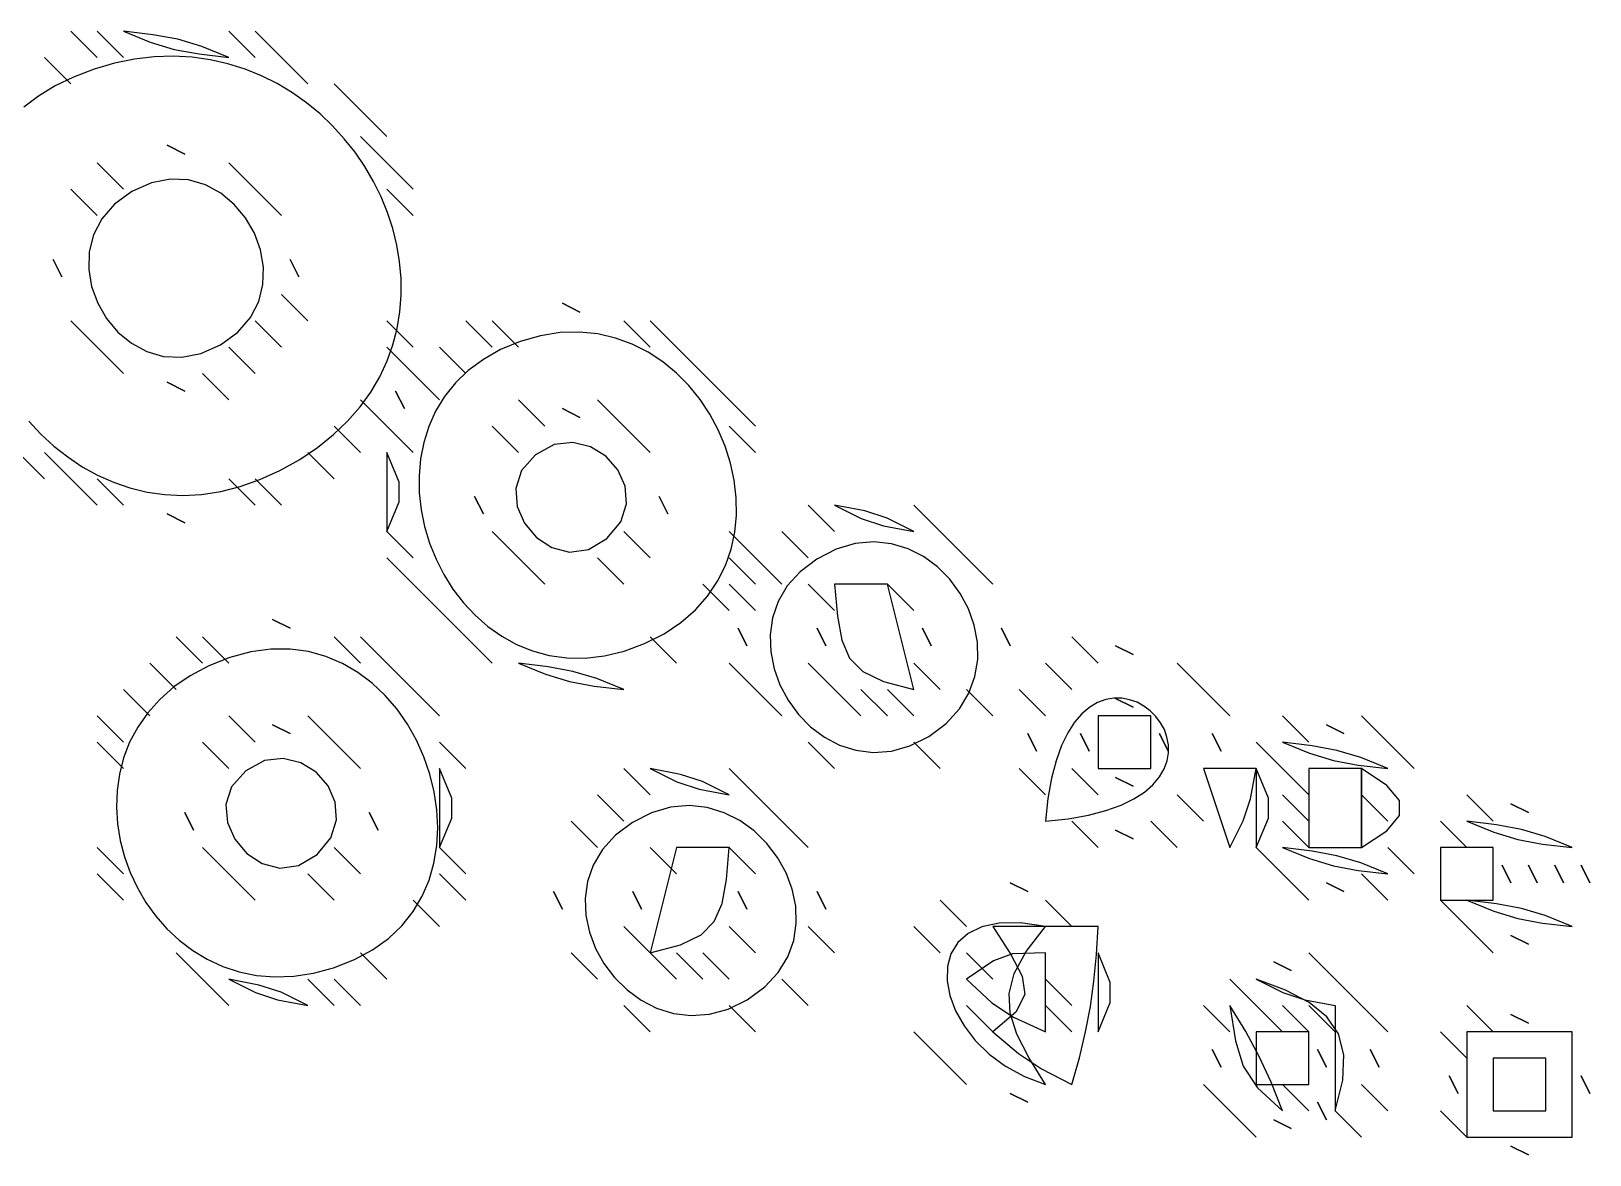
# Model space of a CAD drawing. Extents: x 0 to 750, y 0 to 750.
# Drawn here: x 535.5 to 594.7, y 220.3 to 263 of the extents above; entities that cross this region are included whole.
import ezdxf

# ---------------------------------------------------------------- set-up
doc = ezdxf.new("R2010")
doc.units = 0
for name, color, linetype in [('C18', 18, 'CONTINUOUS'), ('C250', 250, 'CONTINUOUS'), ('C251', 251, 'CONTINUOUS'), ('C252', 252, 'CONTINUOUS'), ('C253', 253, 'CONTINUOUS'), ('C254', 254, 'CONTINUOUS'), ('C27', 27, 'CONTINUOUS'), ('C28', 28, 'CONTINUOUS'), ('C29', 29, 'CONTINUOUS'), ('C37', 37, 'CONTINUOUS'), ('C39', 39, 'CONTINUOUS'), ('C47', 47, 'CONTINUOUS'), ('C49', 49, 'CONTINUOUS'), ('C59', 59, 'CONTINUOUS'), ('C7', 7, 'CONTINUOUS')]:
    doc.layers.add(name, color=color, linetype=linetype)

msp = doc.modelspace()

# ---------------------------------------------------------------- linework, layer by layer
at = {"layer": 'C18'}
for points in [[(591.6666, 230.6666), (591.3333, 231.3333)], [(591.333313, 231.333328), (591.6667, 230.6666)]]:
    msp.add_lwpolyline(points, dxfattribs=at)
at = {"layer": 'C250'}
for points in [[(547, 261), (548, 260), (547, 261)], [(549, 258), (550, 257), (549, 258)], [(544, 252), (545, 251), (544, 252)], [(552, 252), (553, 251), (552, 252)], [(559, 252), (560, 251), (559, 252)], [(548, 249), (549, 248), (548, 249)], [(546, 247), (547, 246), (546, 247)], [(537, 246), (538, 245), (537, 246)], [(553, 244), (554, 243), (553, 244)], [(549, 243), (550, 242), (549, 243)], [(557, 243), (558, 242), (557, 243)], [(562, 243), (563, 242), (562, 243)], [(572.6666, 239.6666), (572.3333, 240.3333)], [(572.333313, 240.333328), (572.6667, 239.6666)], [(541, 240), (542, 239), (541, 240)], [(575, 240), (576, 239), (575, 240)], [(586, 237), (587, 236), (586, 237)], [(578.6666, 235.6666), (578.3333, 236.3333)], [(578.333313, 236.333328), (578.6667, 235.6666)], [(587, 236), (588, 235), (587, 236)], [(562, 235), (563, 234), (562, 235)], [(583, 234), (584, 233), (583, 234)], [(589, 233), (590, 232), (589, 233)], [(587, 232), (588, 231), (587, 232)], [(543, 231), (544, 230), (543, 231)], [(546, 231), (547, 230), (546, 231)], [(551, 231), (552, 230), (551, 231)], [(586, 231), (587, 230), (586, 231)], [(594.6666, 230.6666), (594.3333, 231.3333)], [(594.333313, 231.333328), (594.6667, 230.6666)], [(555.6666, 229.6666), (555.3333, 230.3333)], [(555.333313, 230.333328), (555.6667, 229.6666)], [(558.6666, 229.6666), (558.3333, 230.3333)], [(558.333313, 230.333328), (558.6667, 229.6666)], [(589, 230), (590, 229), (589, 230)], [(565, 229), (566, 228), (565, 229)], [(569, 229), (570, 228), (569, 229)], [(571, 228), (572, 227), (571, 228)], [(571, 227), (571.9701, 226.1021), (572.7917, 225.5566), (574, 225), (574, 228), (572.7521, 227.9597), (572.0356, 227.6973), (571, 227)], [(571, 226), (572, 225), (571, 226)], [(583, 226), (584, 225), (583, 226)], [(586, 226), (587, 225), (586, 226)], [(569, 225), (570, 224), (569, 225)], [(589, 225), (590, 224), (589, 225)], [(594.6666, 222.6666), (594.3333, 223.3333)], [(594.333313, 223.333328), (594.6667, 222.6666)], [(580, 223), (581, 222), (580, 223)], [(585, 222), (586, 221), (585, 222)]]:
    msp.add_lwpolyline(points, dxfattribs=at)
at = {"layer": 'C251'}
for points in [[(538, 263), (539, 262), (538, 263)], [(544, 257), (545, 256), (544, 257)], [(537, 252), (538, 251), (537, 252)], [(538, 251), (539, 250), (538, 251)], [(549, 251), (550, 250), (549, 251)], [(550, 250), (551, 249), (550, 250)], [(555.666687, 248.666672), (556.3333, 248.3333), (555.6667, 248.6666)], [(547, 248), (548, 247), (547, 248)], [(558, 248), (559, 247), (558, 248)], [(544, 246), (545, 245), (544, 246)], [(554, 243), (555, 242), (554, 243)], [(571, 243), (572, 242), (571, 243)], [(562.6666, 239.6666), (562.3333, 240.3333)], [(562.333313, 240.333328), (562.6667, 239.6666)], [(576.666687, 239.666672), (577.3333, 239.3333), (576.6667, 239.6666)], [(549, 239), (550, 238), (549, 239)], [(579, 239), (580, 238), (579, 239)], [(550, 238), (551, 237), (550, 238)], [(567, 238), (568, 237), (567, 238)], [(573, 238), (574, 237), (573, 238)], [(576.666687, 237.666672), (577.3333, 237.3333), (576.6667, 237.6666)], [(583, 237), (584, 236), (583, 237)], [(544.666687, 236.666672), (545.3333, 236.3333), (544.6667, 236.6666)], [(551, 236), (552, 235), (551, 236)], [(591.666687, 233.666672), (592.3333, 233.3333), (591.6667, 233.6666)], [(556, 233), (557, 232), (556, 233)], [(578, 233), (579, 232), (578, 233)], [(538, 231), (539, 230), (538, 231)], [(583, 231), (584, 230), (583, 231)], [(565.6666, 229.6666), (565.3333, 230.3333)], [(565.333313, 230.333328), (565.6667, 229.6666)], [(570, 230), (571, 229), (570, 230)], [(591.666687, 228.666672), (592.3333, 228.3333), (591.6667, 228.6666)], [(560, 228), (561, 227), (560, 228)], [(576, 228), (576, 225), (576.464, 226.123), (576.464, 226.8769), (576, 228)], [(582.666687, 227.666672), (583.3333, 227.3333), (582.6667, 227.6666)], [(546, 227), (547, 226), (546, 227)], [(574, 227), (575, 226), (574, 227)], [(570, 224), (571, 223), (570, 224)], [(581, 222), (582, 221), (581, 222)], [(591.666687, 220.666672), (592.3333, 220.3333), (591.6667, 220.6666)]]:
    msp.add_lwpolyline(points, dxfattribs=at)
at = {"layer": 'C252'}
for points in [[(543, 263), (544, 262), (543, 263)], [(536, 262), (537, 261), (536, 262)], [(543, 258), (544, 257), (543, 258)], [(545.6666, 253.6666), (545.3333, 254.3333)], [(545.333313, 254.333328), (545.6667, 253.6666)], [(551, 251), (552, 250), (551, 251)], [(560, 251), (561, 250), (560, 251)], [(561, 250), (562, 249), (561, 250)], [(540.666687, 249.666672), (541.3333, 249.3333), (540.6667, 249.6666)], [(549, 248), (550, 247), (549, 248)], [(553, 248), (554, 247), (553, 248)], [(562, 248), (563, 247), (562, 248)], [(554.642761, 246.918198), (554.1104, 246.3118), (553.8941, 245.6392), (553.9477, 244.9557), (554.2251, 244.3168), (554.6802, 243.7779), (555.2671, 243.3945), (555.9396, 243.2221), (556.6516, 243.3162), (557.3572, 243.7322), (557.8807, 244.3703), (558.0942, 245.0505), (558.0421, 245.7243), (557.769, 246.3432), (557.3191, 246.8588), (556.7371, 247.2225), (556.0674, 247.386), (555.3544, 247.3007), (554.6427, 246.9182)], [(566, 245), (567.01, 244.4922), (567.8544, 244.2187), (569, 244), (567.9899, 244.5077), (567.1454, 244.7812), (566, 245)], [(549, 244), (550, 243), (549, 244)], [(564, 244), (565, 243), (564, 244)], [(570, 244), (571, 243), (570, 244)], [(563, 243), (564, 242), (563, 243)], [(552, 240), (553, 239), (552, 240)], [(540, 239), (541, 238), (540, 239)], [(554, 239), (555.0233, 238.58), (555.9327, 238.3091), (556.8757, 238.1336), (558, 238), (556.9765, 238.4198), (556.0671, 238.6908), (555.1241, 238.8663), (554, 239)], [(565, 239), (566, 238), (565, 239)], [(569, 239), (570, 238), (569, 239)], [(539, 238), (540, 237), (539, 238)], [(580.6666, 235.6666), (580.3333, 236.3333)], [(580.333313, 236.333328), (580.6667, 235.6666)], [(538, 236), (539, 235), (538, 236)], [(542, 236), (543, 235), (542, 236)], [(547, 236), (548, 235), (547, 236)], [(565, 236), (566, 235), (565, 236)], [(569, 236), (570, 235), (569, 236)], [(543.642761, 234.918198), (543.1104, 234.3118), (542.8941, 233.6392), (542.9477, 232.9557), (543.2251, 232.3168), (543.6802, 231.7779), (544.2671, 231.3945), (544.9396, 231.2221), (545.6516, 231.3162), (546.3572, 231.7322), (546.8807, 232.3703), (547.0941, 233.0505), (547.0421, 233.7243), (546.7689, 234.3432), (546.3191, 234.8588), (545.7371, 235.2225), (545.0674, 235.386), (544.3544, 235.3007), (543.6427, 234.9182)], [(573, 235), (574, 234), (573, 235)], [(557, 234), (558, 233), (557, 234)], [(586, 234), (587, 233), (586, 234)], [(564, 233), (565, 232), (564, 233)], [(575, 233), (576, 232), (575, 233)], [(584.666687, 230.666672), (585.3333, 230.3333), (584.6667, 230.6666)], [(562, 229), (563, 228), (562, 229)], [(543, 227), (544.01, 226.4922), (544.8544, 226.2187), (546, 226), (544.9899, 226.5077), (544.1454, 226.7812), (543, 227)], [(585, 227), (586, 226), (585, 227)], [(558, 226), (559, 225), (558, 226)], [(562, 226), (563, 225), (562, 226)], [(580, 226), (581, 225), (580, 226)], [(582, 226), (583, 225), (582, 226)], [(591.666687, 225.666672), (592.3333, 225.3333), (591.6667, 225.6666)], [(586.6666, 223.6666), (586.3333, 224.3333)], [(586.333313, 224.333328), (586.6667, 223.6666)], [(589.6666, 222.6666), (589.3333, 223.3333)], [(589.333313, 223.333328), (589.6667, 222.6666)], [(583, 223), (584, 222), (583, 223)]]:
    msp.add_lwpolyline(points, dxfattribs=at)
at = {"layer": 'C253'}
for points in [[(545, 262), (546, 261), (545, 262)], [(538, 258), (539, 257), (538, 258)], [(539.317932, 256.913574), (538.6592, 256.4342), (538.1785, 255.8781), (537.8639, 255.266), (537.7032, 254.6184), (537.6847, 253.9563), (537.7963, 253.3001), (538.026, 252.6708), (538.3619, 252.0889), (538.792, 251.5753), (539.3044, 251.1506), (539.8872, 250.8356), (540.5282, 250.6509), (541.2157, 250.6173), (541.9376, 250.7556), (542.682, 251.0864), (543.3406, 251.5656), (543.8213, 252.1217), (544.136, 252.7338), (544.2966, 253.3814), (544.3152, 254.0436), (544.2036, 254.6997), (543.9739, 255.3291), (543.638, 255.9109), (543.2079, 256.4245), (542.6955, 256.8492), (542.1127, 257.1643), (541.4716, 257.3489), (540.7842, 257.3825), (540.0622, 257.2442), (539.3179, 256.9135)], [(537, 257), (538, 256), (537, 257)], [(549, 257), (550, 256), (549, 257)], [(545, 253), (546, 252), (545, 253)], [(549, 252), (550, 251), (549, 252)], [(553, 252), (554, 251), (553, 252)], [(542, 250), (543, 249), (542, 250)], [(557, 249), (558, 248), (557, 249)], [(538, 246), (539, 245), (538, 246)], [(559.6666, 244.6666), (559.3333, 245.3333)], [(559.333313, 245.333328), (559.6667, 244.6666)], [(562, 244), (563, 243), (562, 244)], [(550, 242), (551, 241), (550, 242)], [(542, 240), (543, 239), (542, 240)], [(547, 240), (548, 239), (547, 240)], [(559, 240), (560, 239), (559, 240)], [(574, 239), (575, 238), (574, 239)], [(566, 238), (567, 237), (566, 238)], [(568, 238), (569, 237), (568, 238)], [(571, 238), (572, 237), (571, 238)], [(573.6666, 235.6666), (573.3333, 236.3333)], [(573.333313, 236.333328), (573.6667, 235.6666)], [(584.666687, 236.666672), (585.3333, 236.3333), (584.6667, 236.6666)], [(582, 236), (583, 235), (582, 236)], [(559, 235), (560.01, 234.4921), (560.8545, 234.2186), (562, 234), (560.9899, 234.5077), (560.1454, 234.7812), (559, 235)], [(575, 235), (576, 234), (575, 235)], [(583, 235), (584, 234), (583, 235)], [(584, 235), (584, 232), (586, 232), (586, 235), (584, 235)], [(563, 234), (564, 233), (563, 234)], [(579, 234), (580, 233), (579, 234)], [(541.6666, 232.6666), (541.3333, 233.3333)], [(541.333313, 233.333328), (541.6667, 232.6666)], [(583, 233), (584, 232), (583, 233)], [(538, 232), (539, 231), (538, 232)], [(551, 232), (552, 231), (551, 232)], [(562, 232), (563, 231), (562, 232)], [(582, 232), (583, 231), (582, 232)], [(589, 232), (589, 230), (591, 230), (591, 232), (589, 232)], [(550, 230), (551, 229), (550, 230)], [(574, 230), (575, 229), (574, 230)], [(558, 229), (559, 228), (558, 229)], [(541, 228), (542, 227), (541, 228)], [(548, 228), (549, 227), (548, 228)], [(556, 228), (557, 227), (556, 228)], [(559, 228), (560, 227), (559, 228)], [(561, 228), (562, 227), (561, 228)], [(581, 227), (582, 226), (581, 227)], [(574, 226), (575, 225), (574, 226)], [(584, 226), (585, 225), (584, 226)], [(582, 225), (582, 223), (584, 223), (584, 225), (582, 225)], [(580.6666, 223.6666), (580.3333, 224.3333)], [(580.333313, 224.333328), (580.6667, 223.6666)]]:
    msp.add_lwpolyline(points, dxfattribs=at)
at = {"layer": 'C254'}
for points in [[(539, 263), (540.0233, 262.58), (540.9328, 262.3091), (541.8758, 262.1336), (543, 262), (541.9766, 262.4199), (541.0672, 262.6908), (540.1241, 262.8663), (539, 263)], [(540.666687, 258.666656), (541.3333, 258.3333), (540.6667, 258.6666)], [(548, 259), (549, 258), (548, 259)], [(536.6666, 253.6666), (536.3333, 254.3333)], [(536.333313, 254.333328), (536.6667, 253.6666)], [(558, 252), (559, 251), (558, 252)], [(554, 249), (555, 248), (554, 249)], [(536, 247), (537, 246), (536, 247)], [(549, 247), (549, 244), (549.464, 245.123), (549.464, 245.8769), (549, 247)], [(543, 246), (544, 245), (543, 246)], [(552.6666, 244.6666), (552.3333, 245.3333)], [(552.333313, 245.333328), (552.6667, 244.6666)], [(561, 242), (562, 241), (561, 242)], [(565, 242), (566, 241), (565, 242)], [(566, 242), (566.108, 240.7929), (566.2719, 239.8742), (566.5674, 239.1897), (567.0701, 238.6853), (567.8557, 238.3068), (569, 238), (568, 242), (566, 242)], [(551, 241), (552, 240), (551, 241)], [(563, 238), (564, 237), (563, 238)], [(543, 237), (544, 236), (543, 237)], [(546, 237), (547, 236), (546, 237)], [(551, 235), (551, 232), (551.464, 233.123), (551.464, 233.8769), (551, 235)], [(586, 235), (586, 232), (586.9628, 232.6364), (587.4442, 233.2182), (587.4442, 233.7817), (586.9628, 234.3635), (586, 235)], [(548.6666, 232.6666), (548.3333, 233.3333)], [(548.333313, 233.333328), (548.6667, 232.6666)], [(576.666687, 232.666672), (577.3333, 232.3333), (576.6667, 232.6666)], [(590, 233), (591.0233, 232.58), (591.9328, 232.3091), (592.8758, 232.1336), (594, 232), (592.9766, 232.4199), (592.0672, 232.6908), (591.1241, 232.8663), (590, 233)], [(590, 230), (591.0233, 229.58), (591.9328, 229.3091), (592.8758, 229.1336), (594, 229), (592.9765, 229.4198), (592.0671, 229.6908), (591.1241, 229.8663), (590, 230)], [(572, 229), (572.6844, 227.9442), (573.1241, 227.1213), (573.2216, 226.4263), (572.8793, 225.7541), (572, 225), (572.9755, 224.1838), (573.8582, 223.6001), (575, 223), (575.291, 224.0225), (575.5244, 225.0014), (575.7061, 225.9628), (575.8419, 226.9324), (575.9379, 227.9362), (576, 229), (572, 229)], [(581, 226), (581.2143, 224.6642), (581.5083, 223.6967), (582.048, 222.8808), (583, 222), (582.5641, 223.0896), (582.1181, 224.0688), (581.6131, 225.0136), (581, 226)], [(590, 225), (590, 221), (594, 221), (594, 225), (590, 225)], [(584.6666, 221.6666), (584.3333, 222.3333)], [(584.333313, 222.333328), (584.6667, 221.6666)]]:
    msp.add_lwpolyline(points, dxfattribs=at)
at = {"layer": 'C27'}
for points in [[(544.666687, 240.666672), (545.3333, 240.3333), (544.6667, 240.6666)], [(580, 238), (581, 237), (580, 238)], [(538, 237), (539, 236), (538, 237)], [(542, 232), (543, 231), (542, 232)], [(559, 232), (560, 231), (559, 232)], [(560, 232), (559, 228), (560.1441, 228.3068), (560.9298, 228.6853), (561.4325, 229.1897), (561.728, 229.8742), (561.8919, 230.7929), (562, 232), (560, 232)], [(584, 228), (585, 227), (584, 228)], [(542, 227), (543, 226), (542, 227)], [(547, 227), (548, 226), (547, 227)], [(564, 227), (565, 226), (564, 227)], [(584.6666, 223.6666), (584.3333, 224.3333)], [(584.333313, 224.333328), (584.6667, 223.6666)], [(586, 223), (587, 222), (586, 223)], [(589, 222), (590, 221), (589, 222)]]:
    msp.add_lwpolyline(points, dxfattribs=at)
at = {"layer": 'C28'}
msp.add_lwpolyline([(591, 224), (591, 222), (593, 222), (593, 224), (591, 224)], dxfattribs=at)
at = {"layer": 'C29'}
msp.add_lwpolyline([(572.666687, 230.666672), (573.3333, 230.3333), (572.6667, 230.6666)], dxfattribs=at)
at = {"layer": 'C37'}
for points in [[(544, 263), (545, 262), (544, 263)], [(562, 249), (563, 248), (562, 249)], [(535, 247), (536, 246), (535, 247)], [(569, 245), (570, 244), (569, 245)], [(558, 244), (559, 243), (558, 244)], [(562, 239), (563, 238), (562, 239)], [(558, 235), (559, 234), (558, 235)], [(580, 235), (581, 232), (581.5077, 233.01), (581.7812, 233.8544), (582, 235), (580, 235)], [(590, 234), (591, 233), (590, 234)], [(590, 229), (591, 228), (590, 229)], [(590, 226), (591, 225), (590, 226)]]:
    msp.add_lwpolyline(points, dxfattribs=at)
at = {"layer": 'C39'}
for points in [[(592.6666, 230.6666), (592.3333, 231.3333)], [(592.333313, 231.333328), (592.6667, 230.6666)]]:
    msp.add_lwpolyline(points, dxfattribs=at)
at = {"layer": 'C47'}
for points in [[(555.666687, 252.666672), (556.3333, 252.3333), (555.6667, 252.6666)], [(543, 251), (544, 250), (543, 251)], [(565, 245), (566, 244), (565, 245)], [(569.6666, 239.6666), (569.3333, 240.3333)], [(569.333313, 240.333328), (569.6667, 239.6666)], [(548, 240), (549, 239), (548, 240)], [(547, 232), (548, 231), (547, 232)]]:
    msp.add_lwpolyline(points, dxfattribs=at)
at = {"layer": 'C49'}
for points in [[(549.6666, 248.6666), (549.3333, 249.3333)], [(549.333313, 249.333328), (549.6667, 248.6666)], [(540.666687, 244.666672), (541.3333, 244.3333), (540.6667, 244.6666)], [(562, 242), (563, 241), (562, 242)], [(562.6666, 229.6666), (562.3333, 230.3333)], [(562.333313, 230.333328), (562.6667, 229.6666)]]:
    msp.add_lwpolyline(points, dxfattribs=at)
at = {"layer": 'C59'}
for points in [[(537, 263), (538, 262), (537, 263)], [(548, 260), (549, 259), (548, 260)], [(568, 242), (569, 241), (568, 242)], [(565.6666, 239.6666), (565.3333, 240.3333)], [(565.333313, 240.333328), (565.6667, 239.6666)], [(576, 237), (576, 235), (578, 235), (578, 237), (576, 237)], [(575.6666, 235.6666), (575.3333, 236.3333)], [(575.333313, 236.333328), (575.6667, 235.6666)], [(576.666687, 234.666672), (577.3333, 234.3333), (576.6667, 234.6666)], [(572.666687, 222.666672), (573.3333, 222.3333), (572.6667, 222.6666)]]:
    msp.add_lwpolyline(points, dxfattribs=at)
at = {"layer": 'C7'}
for points in [[(544.9451, 246.3217), (545.6932, 246.7414), (546.3694, 247.1957), (546.9752, 247.6815), (547.5124, 248.1959), (547.9826, 248.7358), (548.3876, 249.2982), (548.7291, 249.8802), (549.0087, 250.4787), (549.2283, 251.0908), (549.3894, 251.7134), (549.4938, 252.3436), (549.5432, 252.9783), (549.5393, 253.6146), (549.4839, 254.2495), (549.3785, 254.8799), (549.225, 255.5029), (549.025, 256.1154), (548.7802, 256.7145), (548.4924, 257.2971), (548.1632, 257.8604), (547.7943, 258.4012), (547.3875, 258.9165), (546.9445, 259.4035), (546.4669, 259.859), (545.9565, 260.2801), (545.4149, 260.6638), (544.8439, 261.007), (544.2452, 261.3069), (543.6205, 261.5603), (542.9715, 261.7643), (542.2998, 261.9159), (541.6073, 262.0121), (540.8956, 262.0498), (540.1663, 262.0262), (539.4213, 261.9382), (538.6622, 261.7827), (537.8908, 261.5569), (537.1087, 261.2577)], [(537.108765, 261.257721), (536.4113, 260.9201), (535.7817, 260.5364), (535.2181, 260.1101)], [(554.058655, 251.21373), (553.3187, 250.9064), (552.6642, 250.538), (552.0927, 250.1145), (551.602, 249.642), (551.1896, 249.1266), (550.8533, 248.5744), (550.5908, 247.9916), (550.3996, 247.3841), (550.2777, 246.7581), (550.2225, 246.1197), (550.2318, 245.475), (550.3033, 244.8302), (550.4346, 244.1912), (550.6235, 243.5642), (550.8676, 242.9553), (551.1646, 242.3706), (551.5122, 241.8162), (551.9081, 241.2982), (552.3499, 240.8227), (552.8354, 240.3958), (553.3622, 240.0236), (553.928, 239.7122), (554.5305, 239.4677), (555.1674, 239.2961), (555.8363, 239.2037), (556.5349, 239.1965), (557.261, 239.2805), (558.0122, 239.4619), (558.7862, 239.7469), (559.5227, 240.1168), (560.1652, 240.5448), (560.7164, 241.0245), (561.1793, 241.5493), (561.5567, 242.1129), (561.8515, 242.7087), (562.0666, 243.3303), (562.2048, 243.9712), (562.2691, 244.6249), (562.2623, 245.2851), (562.1873, 245.9451), (562.0469, 246.5985), (561.8441, 247.2389), (561.5817, 247.8599), (561.2627, 248.4548), (560.8898, 249.0173), (560.4659, 249.5409), (559.994, 250.0191), (559.4769, 250.4455), (558.9175, 250.8135), (558.3186, 251.1168), (557.6832, 251.3488), (557.0141, 251.5031), (556.3143, 251.5732), (555.5864, 251.5526), (554.8336, 251.4349), (554.0586, 251.2137)], [(535.4076, 248.1865), (535.8696, 247.6972), (536.3632, 247.2445), (536.8869, 246.832), (537.439, 246.4632), (538.0181, 246.1417), (538.6226, 245.8712), (539.2508, 245.6552), (539.9012, 245.4973), (540.5723, 245.4011), (541.2626, 245.3703), (541.9703, 245.4083), (542.694, 245.5189), (543.4321, 245.7056), (544.183, 245.972), (544.9452, 246.3217)], [(569.5694, 236.2229), (570.2274, 236.7141), (570.7339, 237.2658), (571.0974, 237.8642), (571.3267, 238.4953), (571.4305, 239.1451), (571.4175, 239.7996), (571.2964, 240.445), (571.0759, 241.0673), (570.7648, 241.6526), (570.3716, 242.1869), (569.9053, 242.6562), (569.3743, 243.0467), (568.7876, 243.3444), (568.1537, 243.5354), (567.4813, 243.6056), (566.7793, 243.5413), (566.0563, 243.3283), (565.321, 242.9529)], [(565.320984, 242.952927), (564.6873, 242.4736), (564.2021, 241.933), (563.8568, 241.3448), (563.6426, 240.7229), (563.551, 240.0811), (563.5731, 239.4334), (563.7005, 238.7933), (563.9244, 238.1749), (564.2362, 237.592), (564.6272, 237.0583), (565.0888, 236.5878), (565.6123, 236.1942), (566.1891, 235.8914), (566.8105, 235.6931), (567.4679, 235.6134), (568.1526, 235.6658), (568.856, 235.8644), (569.5694, 236.223)], [(543.043945, 239.21373), (542.2488, 238.8966), (541.5414, 238.5228), (540.9195, 238.0981), (540.3807, 237.6278), (539.9225, 237.1177), (539.5426, 236.5734), (539.2387, 236.0003), (539.0084, 235.4041), (538.8493, 234.7903), (538.759, 234.1647), (538.7353, 233.5326), (538.7756, 232.8998), (538.8778, 232.2718), (539.0393, 231.6543), (539.2578, 231.0527), (539.5311, 230.4726), (539.8566, 229.9198), (540.232, 229.3997), (540.6551, 228.9179), (541.1233, 228.48), (541.6344, 228.0917), (542.1859, 227.7584), (542.7756, 227.4859), (543.401, 227.2795), (544.0597, 227.1451), (544.7495, 227.0881), (545.468, 227.1141), (546.2127, 227.2287), (546.9813, 227.4375), (547.7716, 227.7461), (548.462, 228.1125), (549.0615, 228.5436), (549.5728, 229.0318), (549.9983, 229.5698), (550.3409, 230.1505), (550.6032, 230.7663), (550.7877, 231.4101), (550.8971, 232.0745), (550.9341, 232.7522), (550.9014, 233.4358), (550.8015, 234.1181), (550.6371, 234.7918), (550.4108, 235.4494), (550.1253, 236.0837), (549.7833, 236.6874), (549.3874, 237.2532), (548.9401, 237.7736), (548.4443, 238.2415), (547.9024, 238.6496), (547.3172, 238.9903), (546.6913, 239.2566), (546.0274, 239.441), (545.328, 239.5362), (544.5959, 239.5349), (543.8336, 239.4299), (543.0439, 239.2137)], [(574, 233), (574.8673, 233.0944), (575.6321, 233.2313), (576.2991, 233.4058), (576.8729, 233.6135), (577.3582, 233.8495), (577.7597, 234.1092), (578.0821, 234.3879), (578.33, 234.681), (578.5081, 234.9838), (578.6211, 235.2916), (578.6737, 235.5997), (578.6705, 235.9034), (578.6161, 236.1982), (578.5154, 236.4792), (578.373, 236.7419), (578.1934, 236.9815), (577.9815, 237.1934), (577.7419, 237.373), (577.4792, 237.5154), (577.1981, 237.6161), (576.9034, 237.6704), (576.5996, 237.6736), (576.2915, 237.6211), (575.9838, 237.5081), (575.681, 237.3299), (575.3879, 237.082), (575.1091, 236.7597), (574.8494, 236.3582), (574.6134, 235.8728), (574.4058, 235.299), (574.2312, 234.6321), (574.0944, 233.8673), (574, 233)], [(583, 236), (584.0233, 235.58), (584.9328, 235.3091), (585.8758, 235.1336), (587, 235), (585.9765, 235.4199), (585.0671, 235.6908), (584.1241, 235.8663), (583, 236)], [(582, 235), (582, 232), (582.464, 233.123), (582.464, 233.8769), (582, 235)], [(562.6851, 226.2229), (563.3509, 226.7066), (563.8604, 227.2521), (564.2228, 227.8453), (564.4475, 228.4724), (564.5437, 229.1192), (564.5208, 229.7718), (564.3878, 230.4161), (564.1542, 231.0382), (563.8292, 231.624), (563.422, 232.1595), (562.942, 232.6308), (562.3985, 233.0237), (561.8006, 233.3244), (561.1576, 233.5187), (560.4789, 233.5927), (559.7737, 233.5324), (559.0513, 233.3238), (558.321, 232.9529)], [(558.320984, 232.952927), (557.6776, 232.4677), (557.186, 231.9232), (556.8372, 231.3331), (556.6222, 230.7108), (556.5322, 230.07), (556.5583, 229.4242), (556.6915, 228.787), (556.923, 228.1719), (557.2438, 227.5925), (557.6451, 227.0624), (558.118, 226.5951), (558.6536, 226.2042), (559.243, 225.9033), (559.8772, 225.7059), (560.5475, 225.6256), (561.2448, 225.676), (561.9603, 225.8706), (562.6852, 226.223)], [(583, 232), (584.0233, 231.58), (584.9328, 231.3091), (585.8758, 231.1336), (587, 231), (585.9765, 231.4199), (585.0671, 231.6908), (584.1241, 231.8663), (583, 232)], [(593.6666, 230.6666), (593.3333, 231.3333)], [(593.333313, 231.333328), (593.6667, 230.6666)], [(574, 223), (573.3663, 224.0326), (572.9129, 224.9185), (572.6585, 225.7104), (572.6214, 226.4616), (572.8203, 227.2249), (573.2736, 228.0533), (574, 229), (573.0495, 229.1373), (572.2459, 229.1286), (571.5849, 228.9907), (571.0621, 228.7402), (570.6733, 228.3936), (570.414, 227.9676), (570.28, 227.4789), (570.267, 226.944), (570.3707, 226.3796), (570.5866, 225.8024), (570.9106, 225.2289), (571.3384, 224.6758), (571.8655, 224.1597), (572.4876, 223.6973), (573.2006, 223.3052), (574, 223)], [(582, 227), (583.01, 226.4922), (583.8544, 226.2187), (585, 226), (585, 222), (585.2929, 223.1687), (585.3337, 224.1341), (585.1294, 224.9274), (584.6868, 225.5795), (584.0131, 226.1216), (583.1151, 226.5847), (582, 227)], [(582.666687, 221.666672), (583.3333, 221.3333), (582.6667, 221.6666)]]:
    msp.add_lwpolyline(points, dxfattribs=at)

doc.saveas('drawing.dxf')
